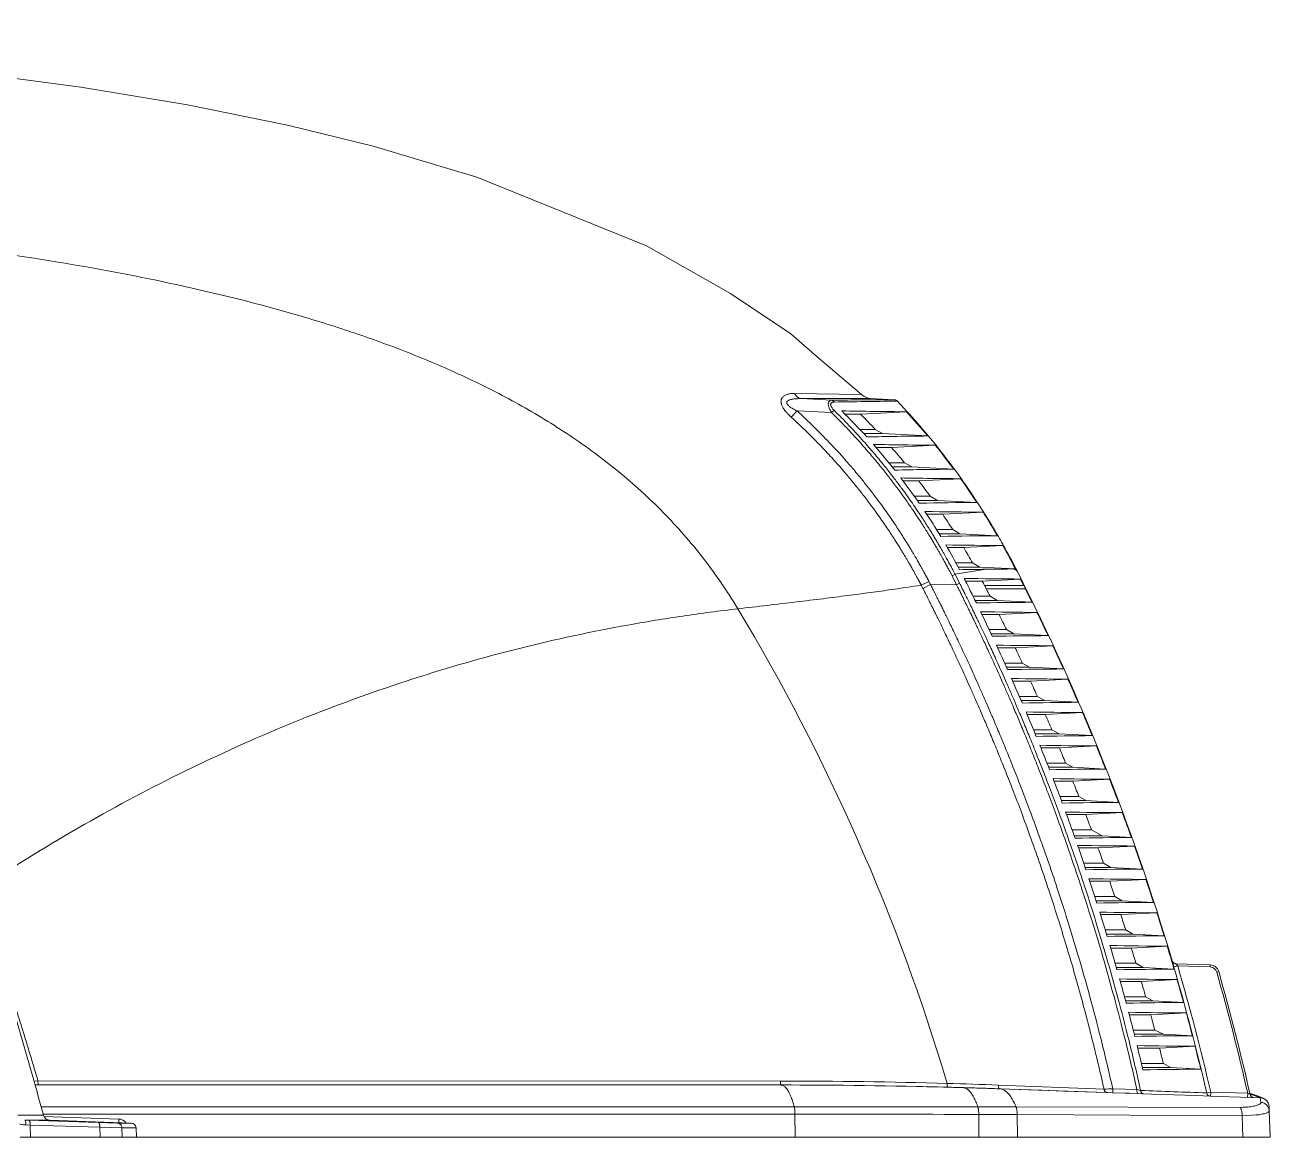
# Model space of a CAD drawing. Extents: x 0 to 33.1, y 0 to 8.
# Drawn here: x 24.1 to 33.05, y 0 to 8 of the extents above; entities that cross this region are included whole.
import ezdxf

# ---------------------------------------------------------------- set-up
doc = ezdxf.new("R2010")
doc.units = 0
doc.header["$MEASUREMENT"] = 0
doc.layers.add('SEPTICAD', color=7, linetype='Continuous')

msp = doc.modelspace()

# ---------------------------------------------------------------- linework, layer by layer
at = {"layer": 'SEPTICAD', "lineweight": 5}
for p, q in [((30.1134, 5.3411), (29.6315, 5.3485)), ((29.6785, 5.3115), (29.899, 5.3006)), ((30.1777, 5.313), (30.3481, 5.3041)), ((30.3481, 5.3041), (30.1777, 5.313)), ((30.1777, 5.313), (30.3481, 5.3041)), ((30.1777, 5.313), (30.3481, 5.3041)), ((30.1777, 5.313), (30.3481, 5.3041)), ((30.1777, 5.313), (30.3481, 5.3041)), ((30.1777, 5.313), (30.3481, 5.3041)), ((30.1777, 5.313), (30.3481, 5.3041)), ((30.1777, 5.313), (30.3481, 5.3041)), ((30.1777, 5.313), (30.3481, 5.3041)), ((30.3717, 5.2932), (30.3568, 5.2931)), ((29.607, 5.1788), (29.6492, 5.2235)), ((29.6492, 5.2235), (29.8983, 5.2111)), ((29.9157, 5.2281), (29.8983, 5.2111)), ((30.1061, 5.2), (29.9942, 5.2)), ((30.1061, 5.2), (30.437, 5.2173)), ((30.1005, 5.09), (30.2121, 5.09)), ((30.2642, 5.06), (30.1283, 5.06)), ((30.2642, 5.06), (30.2121, 5.09)), ((30.5888, 5.0431), (30.2642, 5.06)), ((30.3293, 4.96), (30.2175, 4.96)), ((30.3293, 4.96), (30.6434, 4.9764)), ((30.31, 4.85), (30.4221, 4.85)), ((30.4741, 4.82), (30.4221, 4.85)), ((30.4741, 4.82), (30.3343, 4.82)), ((30.7759, 4.8043), (30.4741, 4.82)), ((30.5248, 4.72), (30.4121, 4.72)), ((30.5248, 4.72), (30.8255, 4.7357)), ((30.4928, 4.61), (30.6063, 4.61)), ((30.6583, 4.58), (30.514, 4.58)), ((30.6583, 4.58), (30.6063, 4.61)), ((30.9416, 4.5652), (30.6583, 4.58)), ((30.6966, 4.48), (30.5821, 4.48)), ((30.6966, 4.48), (30.9866, 4.4951)), ((30.6526, 4.37), (30.7682, 4.37)), ((30.8203, 4.34), (30.6711, 4.34)), ((30.8203, 4.34), (30.7682, 4.37)), ((31.0887, 4.326), (30.8203, 4.34)), ((30.8478, 4.24), (30.7306, 4.24)), ((30.8478, 4.24), (31.1292, 4.2547)), ((30.7923, 4.13), (30.9109, 4.13)), ((30.963, 4.1), (30.9109, 4.13)), ((30.7857, 4.0484), (30.7637, 4.0377)), ((30.7637, 4.0377), (30.7959, 3.9736)), ((31.0087, 4.0844), (30.7857, 4.0484)), ((30.7857, 4.0484), (30.818, 3.9841)), ((30.963, 4.1), (30.8085, 4.1)), ((31.2191, 4.0866), (30.963, 4.1)), ((31.2191, 4.0866), (31.2089, 4.0866)), ((30.5422, 3.9701), (30.5973, 3.9973)), ((30.5422, 3.9701), (30.5539, 3.9471)), ((30.5539, 3.9471), (30.6092, 3.974)), ((30.5973, 3.9973), (30.6092, 3.974)), ((30.6092, 3.974), (30.7959, 3.9736)), ((30.818, 3.9841), (30.7959, 3.9736)), ((30.981, 4), (30.8601, 4)), ((30.8886, 3.9431), (30.8761, 3.9681)), ((31.2557, 4.0143), (30.981, 4)), ((30.9974, 3.9681), (31.2789, 3.9681)), ((31.0101, 3.9431), (31.2914, 3.9431)), ((31.2789, 3.9681), (31.2914, 3.9431)), ((30.9149, 3.89), (31.037, 3.89)), ((31.089, 3.86), (30.9296, 3.86)), ((31.089, 3.86), (31.037, 3.89)), ((31.3388, 3.847), (31.089, 3.86)), ((31.1016, 3.76), (30.9782, 3.76)), ((31.1016, 3.76), (31.3742, 3.7742)), ((31.0306, 3.65), (31.1551, 3.65)), ((31.2072, 3.62), (31.0448, 3.62)), ((31.2072, 3.62), (31.1551, 3.65)), ((31.4538, 3.6071), (31.2072, 3.62)), ((31.2171, 3.52), (31.0913, 3.52)), ((31.2171, 3.52), (31.4878, 3.5341)), ((31.1416, 3.41), (31.2684, 3.41)), ((31.3205, 3.38), (31.2684, 3.41)), ((31.3205, 3.38), (31.1551, 3.38)), ((31.5641, 3.3673), (31.3205, 3.38)), ((31.3278, 3.28), (31.1997, 3.28)), ((31.3278, 3.28), (31.5968, 3.294)), ((31.2478, 3.17), (31.377, 3.17)), ((31.4291, 3.14), (31.2607, 3.14)), ((31.4291, 3.14), (31.377, 3.17)), ((31.6697, 3.1274), (31.4291, 3.14)), ((31.4338, 3.04), (31.7012, 3.054)), ((31.4338, 3.04), (31.3033, 3.04)), ((31.3493, 2.93), (31.4809, 2.93)), ((31.533, 2.9), (31.3617, 2.9)), ((31.533, 2.9), (31.4809, 2.93)), ((31.7709, 2.8876), (31.533, 2.9)), ((31.5352, 2.8), (31.4024, 2.8)), ((31.5352, 2.8), (31.8011, 2.8139)), ((31.4463, 2.69), (31.5802, 2.69)), ((31.6323, 2.66), (31.5802, 2.69)), ((31.6323, 2.66), (31.4581, 2.66)), ((31.8676, 2.6477), (31.6323, 2.66)), ((31.6322, 2.56), (31.4969, 2.56)), ((31.6322, 2.56), (31.8966, 2.5738)), ((31.5388, 2.45), (31.6752, 2.45)), ((31.7273, 2.42), (31.55, 2.42)), ((31.7273, 2.42), (31.6752, 2.45)), ((31.96, 2.4078), (31.7273, 2.42)), ((31.7247, 2.32), (31.9877, 2.3337)), ((31.7247, 2.32), (31.587, 2.32)), ((31.6268, 2.21), (31.7657, 2.21)), ((31.8418, 2.1662), (31.6424, 2.1662)), ((31.8418, 2.1662), (31.7657, 2.21)), ((32.0528, 2.1552), (31.8418, 2.1662)), ((31.8129, 2.08), (31.6727, 2.08)), ((31.8129, 2.08), (32.0746, 2.0937)), ((31.7105, 1.97), (31.8519, 1.97)), ((31.904, 1.94), (31.8519, 1.97)), ((31.904, 1.94), (31.7207, 1.94)), ((32.1322, 1.9281), (31.904, 1.94)), ((31.8969, 1.84), (31.7541, 1.84)), ((31.8969, 1.84), (32.1574, 1.8536)), ((31.79, 1.73), (31.934, 1.73)), ((31.9861, 1.7), (31.934, 1.73)), ((31.9861, 1.7), (31.7996, 1.7)), ((31.9767, 1.6), (32.2361, 1.6136)), ((32.212, 1.6882), (31.9861, 1.7)), ((31.9767, 1.6), (31.8312, 1.6)), ((31.8652, 1.49), (32.0119, 1.49)), ((32.064, 1.46), (31.8743, 1.46)), ((32.064, 1.46), (32.0119, 1.49)), ((32.2879, 1.4483), (32.064, 1.46)), ((32.0523, 1.36), (31.9042, 1.36)), ((32.0523, 1.36), (32.3107, 1.3735)), ((32.3576, 1.2238), (32.3453, 1.2689)), ((32.3485, 1.2608), (32.3469, 1.2646)), ((32.3486, 1.2621), (32.3552, 1.2543)), ((31.9362, 1.25), (32.0856, 1.25)), ((32.1377, 1.22), (31.9448, 1.22)), ((32.1377, 1.22), (32.0856, 1.25)), ((32.3597, 1.2084), (32.1377, 1.22)), ((32.3858, 1.232), (32.3576, 1.2238)), ((32.3585, 1.2519), (32.3679, 1.248)), ((32.364, 1.2493), (32.3603, 1.2509)), ((32.3679, 1.248), (32.364, 1.2493)), ((32.3729, 1.2474), (32.6201, 1.2388)), ((32.3733, 1.2474), (32.3729, 1.2474)), ((32.373, 1.2474), (32.3858, 1.232)), ((32.6201, 1.2388), (32.3733, 1.2474)), ((32.3858, 1.232), (32.6198, 1.2239)), ((32.6201, 1.2388), (32.6198, 1.2239)), ((32.6803, 1.1916), (32.6662, 1.1876)), ((32.1239, 1.12), (31.9729, 1.12)), ((32.1239, 1.12), (32.3813, 1.1334)), ((32.0031, 1.01), (32.1554, 1.01)), ((32.2075, 0.98), (32.1554, 1.01)), ((32.2075, 0.98), (32.0111, 0.98)), ((32.4275, 0.9685), (32.2075, 0.98)), ((32.1915, 0.88), (32.0376, 0.88)), ((32.1915, 0.88), (32.448, 0.8934)), ((32.0658, 0.77), (32.2212, 0.77)), ((32.2832, 0.74), (32.0734, 0.74)), ((32.2832, 0.74), (32.2212, 0.77)), ((32.4914, 0.7291), (32.2832, 0.74)), ((32.2551, 0.64), (32.0982, 0.64)), ((32.2551, 0.64), (32.5108, 0.6534)), ((32.1246, 0.53), (32.283, 0.53)), ((32.3351, 0.5), (32.1316, 0.5)), ((32.3351, 0.5), (32.283, 0.53)), ((32.5517, 0.4887), (32.3351, 0.5)), ((24.1644, 0.4034), (24.1928, 0.4043)), ((24.1724, 0.375), (24.1935, 0.375)), ((24.1724, 0.375), (24.1935, 0.375)), ((24.1935, 0.375), (24.1928, 0.4043)), ((24.1928, 0.4043), (29.5302, 0.4033)), ((24.1935, 0.375), (29.5343, 0.375)), ((24.1935, 0.375), (29.5343, 0.375)), ((29.5343, 0.375), (29.5346, 0.375)), ((30.8423, 0.356), (30.7331, 0.359)), ((31.0978, 0.3609), (31.0967, 0.3744)), ((31.0967, 0.3744), (31.8564, 0.3453)), ((31.1007, 0.3512), (31.0978, 0.3609)), ((30.8435, 0.356), (30.8423, 0.356)), ((31.1045, 0.3476), (31.1007, 0.3512)), ((31.1068, 0.3476), (31.1048, 0.3476)), ((31.1068, 0.3475), (31.875, 0.3207)), ((31.881, 0.3206), (31.875, 0.3208)), ((31.875, 0.3207), (31.9195, 0.3191)), ((31.9195, 0.3192), (31.881, 0.3206)), ((31.9189, 0.3475), (32.093, 0.3414)), ((31.9193, 0.3192), (31.919, 0.3475)), ((31.9195, 0.3191), (32.0935, 0.3131)), ((32.093, 0.3414), (32.1194, 0.3356)), ((32.0934, 0.3131), (32.093, 0.3414)), ((32.0935, 0.3131), (32.1406, 0.3114)), ((32.1406, 0.3115), (32.0935, 0.3131)), ((32.5944, 0.3178), (32.6231, 0.3244)), ((32.6225, 0.2947), (32.6231, 0.3244)), ((32.6231, 0.3244), (32.8889, 0.3152)), ((32.8882, 0.2855), (32.8889, 0.3152)), ((32.8889, 0.3152), (32.9058, 0.3071)), ((32.9056, 0.3131), (32.9044, 0.3135)), ((32.9794, 0.2823), (32.9379, 0.2988)), ((32.9769, 0.2883), (32.9759, 0.2887)), ((32.984, 0.2498), (32.9796, 0.2823)), ((24.2156, 0.2189), (29.6293, 0.2189)), ((29.6293, 0.2189), (30.949, 0.2182)), ((30.949, 0.2182), (31.2241, 0.2179)), ((31.2241, 0.2179), (32.8335, 0.2139)), ((33.0434, 0.1883), (33.0423, 0.2196)), ((33.0423, 0.2196), (33.0423, 0.2194)), ((33.0423, 0.2194), (33.0423, 0.2195)), ((33.0434, 0.1883), (33.0423, 0.2195)), ((33.05, 0), (33.0434, 0.1883)), ((33.0434, 0.1883), (33.05, 0)), ((24.2322, 0.1584), (24.0483, 0.1584)), ((24.0989, 0.1216), (24.1261, 0.1207)), ((24.2787, 0.1216), (24.0989, 0.1216)), ((24.1261, 0.1207), (24.6262, 0.1049)), ((24.2303, 0.1654), (29.6346, 0.1654)), ((24.7733, 0.1301), (24.2359, 0.1489)), ((24.2787, 0.1216), (24.8639, 0.1011)), ((24.6262, 0.1049), (24.7626, 0.1011)), ((24.7626, 0.1011), (24.8639, 0.1011)), ((24.7733, 0.1301), (24.7738, 0.1043)), ((29.6346, 0.1654), (29.6356, 0)), ((30.9557, 0.1629), (30.9568, 0)), ((30.9557, 0.1629), (31.2319, 0.1618)), ((31.2319, 0.1618), (32.8493, 0.1539)), ((31.2319, 0.1618), (31.2331, 0)), ((32.8493, 0.1539), (32.9502, 0.1591)), ((32.8493, 0.1539), (32.8548, 0)), ((24.1402, 0), (24.0643, 0)), ((24.1057, 0.0873), (24.1373, 0.0865)), ((24.1373, 0.0865), (24.6373, 0.0707)), ((24.1402, 0), (24.1373, 0.0865)), ((24.1937, 0), (24.1402, 0)), ((24.6397, 0), (24.1937, 0)), ((24.6373, 0.0707), (24.796, 0.0674)), ((24.6373, 0.0707), (24.6397, 0)), ((24.7982, 0), (24.6397, 0)), ((24.796, 0.0674), (24.7982, 0)), ((24.796, 0.0674), (24.8976, 0.0674)), ((24.9, 0), (24.7982, 0)), ((24.8976, 0.0674), (24.9, 0)), ((25.3335, 0), (24.9, 0)), ((25.3427, 0), (25.3335, 0)), ((25.3552, 0), (25.3427, 0)), ((25.401, 0), (25.3552, 0)), ((25.4219, 0), (25.401, 0)), ((25.4931, 0), (25.4219, 0)), ((27.1521, 0), (25.4931, 0)), ((27.1733, 0), (27.1521, 0)), ((27.2294, 0), (27.1733, 0)), ((27.2434, 0), (27.2294, 0)), ((27.2503, 0), (27.2434, 0)), ((27.3232, 0), (27.2503, 0)), ((29.0037, 0), (27.3232, 0)), ((29.0584, 0), (29.0037, 0)), ((29.0783, 0), (29.0584, 0)), ((29.1529, 0), (29.0783, 0)), ((29.6236, 0), (29.1529, 0)), ((29.6356, 0), (29.6236, 0)), ((29.6356, 0), (30.517, 0)), ((30.517, 0), (30.5265, 0)), ((30.5265, 0), (30.5795, 0)), ((30.5795, 0), (30.9568, 0)), ((30.9568, 0), (31.2179, 0)), ((31.2179, 0), (31.2331, 0)), ((31.2331, 0), (32.7224, 0)), ((32.7224, 0), (32.7316, 0)), ((32.7316, 0), (32.8548, 0)), ((32.8948, 0), (32.8548, 0)), ((32.9138, 0), (32.8948, 0)), ((32.9648, 0), (32.9138, 0)), ((33.05, 0), (32.9648, 0))]:
    msp.add_line(p, q, dxfattribs=at)
for points in [[(30.1134, 5.3411), (29.7932, 5.6126), (29.6046, 5.7772), (29.1722, 6.0678), (28.5675, 6.4102), (27.3482, 6.9056), (26.6028, 7.1272), (25.9856, 7.2782), (25.2676, 7.4241), (24.5018, 7.5527), (23.6154, 7.6693), (22.8664, 7.7506), (22.0121, 7.8434), (21.2622, 7.8866), (20.1618, 7.9183), (18.5094, 7.9526), (17.43, 8), (16.525, 8)], [(30.7331, 0.359), (30.7026, 0.3598), (30.553, 0.3635), (30.4041, 0.3666), (30.2558, 0.3692), (30.1081, 0.3713), (29.9612, 0.373), (29.8148, 0.3741), (29.6692, 0.3748), (29.5346, 0.375)], [(31.1048, 0.3476), (31.0842, 0.3483), (31.0527, 0.3494), (31.0212, 0.3505), (30.9897, 0.3515), (30.9584, 0.3525), (30.9271, 0.3535), (30.8959, 0.3544), (30.8647, 0.3553), (30.8435, 0.356)], [(31.875, 0.3208), (31.723, 0.3261), (31.5656, 0.3316), (31.4087, 0.337), (31.2525, 0.3425), (31.1068, 0.3476)], [(32.0935, 0.3131), (32.0394, 0.315), (31.9195, 0.3192)], [(32.6226, 0.2947), (32.5175, 0.2984), (32.3577, 0.3039), (32.1984, 0.3095), (32.1406, 0.3115)], [(32.9796, 0.2823), (32.8381, 0.2872), (32.6776, 0.2928), (32.6226, 0.2947)], [(32.9204, 0.3082), (32.9184, 0.3089), (32.9163, 0.3096), (32.9143, 0.3102), (32.9122, 0.3109), (32.91, 0.3116), (32.9078, 0.3124), (32.9056, 0.3131)], [(32.9648, 0.2928), (32.9636, 0.2933), (32.9623, 0.2937), (32.961, 0.2942), (32.9597, 0.2946), (32.9584, 0.2951), (32.957, 0.2956), (32.9556, 0.2961), (32.9542, 0.2966), (32.9528, 0.2971), (32.9513, 0.2976), (32.9498, 0.2982), (32.9483, 0.2987), (32.9468, 0.2992), (32.9452, 0.2998), (32.9436, 0.3003), (32.942, 0.3009), (32.9404, 0.3014), (32.9387, 0.302), (32.937, 0.3026), (32.9353, 0.3032), (32.9335, 0.3038), (32.9317, 0.3044), (32.9299, 0.305), (32.9281, 0.3056), (32.9262, 0.3063), (32.9243, 0.3069), (32.9224, 0.3076), (32.9204, 0.3082)], [(32.9759, 0.2887), (32.9749, 0.2891), (32.9739, 0.2895), (32.9728, 0.2899), (32.9717, 0.2903), (32.9706, 0.2907), (32.9695, 0.2911), (32.9684, 0.2915), (32.9672, 0.2919), (32.966, 0.2924), (32.9648, 0.2928)], [(32.9947, 0.2813), (32.9941, 0.2815), (32.9934, 0.2818), (32.9928, 0.2821), (32.9922, 0.2823), (32.9915, 0.2826), (32.9909, 0.2829), (32.9902, 0.2831), (32.9895, 0.2834), (32.9888, 0.2837), (32.988, 0.284), (32.9873, 0.2843), (32.9865, 0.2846), (32.9857, 0.2849), (32.9849, 0.2852), (32.9841, 0.2856), (32.9833, 0.2859), (32.9824, 0.2862), (32.9816, 0.2865), (32.9807, 0.2869), (32.9798, 0.2872), (32.9788, 0.2876), (32.9779, 0.288), (32.9769, 0.2883)], [(33.0217, 0.2649), (33.0214, 0.2651), (33.0199, 0.2665), (33.0184, 0.2677), (33.0171, 0.2688), (33.0158, 0.2698), (33.0147, 0.2707), (33.0136, 0.2714), (33.0126, 0.2721), (33.0116, 0.2727), (33.0107, 0.2733), (33.0099, 0.2738), (33.0091, 0.2742), (33.0084, 0.2747), (33.0077, 0.2751), (33.007, 0.2754), (33.0064, 0.2758), (33.0058, 0.2761), (33.0051, 0.2764), (33.0046, 0.2767), (33.004, 0.277), (33.0034, 0.2773), (33.0029, 0.2776), (33.0023, 0.2778), (33.0018, 0.2781), (33.0013, 0.2783), (33.0007, 0.2786), (33.0002, 0.2788), (32.9997, 0.2791), (32.9991, 0.2793), (32.9986, 0.2796), (32.9981, 0.2798), (32.9975, 0.28), (32.997, 0.2803), (32.9964, 0.2805), (32.9958, 0.2808), (32.9952, 0.281), (32.9947, 0.2813)], [(33.0395, 0.2362), (33.0392, 0.2375), (33.0381, 0.2405), (33.0369, 0.2434), (33.0356, 0.2462), (33.0342, 0.2489), (33.0327, 0.2514), (33.0311, 0.2538), (33.0295, 0.2561), (33.0279, 0.2582), (33.0263, 0.2601), (33.0246, 0.262), (33.0235, 0.2631)], [(33.0423, 0.2195), (33.0423, 0.22), (33.0423, 0.22)]]:
    msp.add_lwpolyline(points, dxfattribs=at)
for centre, radius, start, end in [((30.4762, -175.5422), 180.8555, 90.094549, 90.25272), ((30.7671, -77.9143), 83.2194, 90.288474, 90.597694), ((30.8424, -45.3938), 50.6893, 90.54886, 91.04623), ((30.183, 5.4129), 0.1, 225.88781, 267), ((30.183, 5.4129), 0.1, 228.17143, 264.71593), ((30.183, 5.4129), 0.1, 264.8647, 267), ((30.183, 5.4129), 0.1, 264.86417, 267), ((30.183, 5.4129), 0.1, 264.8647, 267), ((30.183, 5.4129), 0.1, 264.8647, 267), ((30.183, 5.4129), 0.1, 264.8647, 267), ((30.183, 5.4129), 0.1, 264.86417, 267), ((30.183, 5.4129), 0.1, 264.8647, 267), ((30.183, 5.4129), 0.1, 264.8647, 267), ((30.3463, 5.2691), 0.035, 59.17567, 87), ((30.3463, 5.2691), 0.035, 83.72354, 87), ((30.3463, 5.2691), 0.035, 72.50472, 87), ((30.3463, 5.2691), 0.035, 84.58528, 87), ((30.3463, 5.2691), 0.035, 72.50472, 87), ((30.3463, 5.2691), 0.035, 72.50472, 87), ((30.3463, 5.2691), 0.035, 84.58528, 87), ((30.3463, 5.2691), 0.035, 84.58528, 87), ((30.3463, 5.2691), 0.035, 72.50472, 87), ((30.3463, 5.2691), 0.035, 72.50472, 87), ((30.3463, 5.2691), 0.035, 72.49816, 84.58528), ((30.3463, 5.2691), 0.035, 72.50472, 84.58528), ((30.3463, 5.2691), 0.035, 72.49816, 84.58528), ((30.3463, 5.2691), 0.035, 71.79573, 83.72354), ((30.3463, 5.2691), 0.035, 45.26154, 72.50472), ((30.3463, 5.2691), 0.035, 45.26152, 72.49816), ((30.3463, 5.2691), 0.035, 45.26154, 72.50472), ((30.3463, 5.2691), 0.035, 45.26154, 72.50472), ((30.3463, 5.2691), 0.035, 45.26154, 72.50472), ((30.3463, 5.2691), 0.035, 45.26152, 72.49816), ((30.3463, 5.2691), 0.035, 45.26154, 72.50472), ((30.3463, 5.2691), 0.035, 45.26154, 72.50472), ((30.3463, 5.2691), 0.035, 59.63212, 71.79573), ((30.3463, 5.2691), 0.035, 56.59121, 59.63212), ((30.3463, 5.2691), 0.035, 55.69769, 59.17567), ((30.3463, 5.2691), 0.035, 50.50939, 56.59121), ((30.3463, 5.2691), 0.035, 45.2615, 55.69769), ((30.3463, 5.2691), 0.035, 48.64302, 50.50939), ((30.3463, 5.2691), 0.035, 45.35878, 48.64302), ((30.3463, 5.2691), 0.035, 43.48907, 45.35878), ((26.6336, 1.8489), 4.746, 42.18382, 45.32161), ((30.7962, 48.7654), 43.5497, 268.91382, 269.52746), ((26.5979, 1.7134), 4.9461, 43.05307, 44.82293), ((26.6595, 1.7714), 5.113, 39.78132, 42.371), ((30.9116, -28.0582), 33.1029, 90.55876, 91.31782), ((26.7092, 1.917), 4.6442, 38.33706, 41.29978), ((30.9668, 46.8341), 41.8589, 268.94795, 269.55732), ((26.6497, 1.7621), 4.875, 39.30199, 40.99348), ((26.6756, 1.785), 5.092, 36.36568, 38.81016), ((31.0747, -28.516), 33.3216, 90.51377, 91.24273), ((26.7199, 1.9257), 4.6304, 34.66227, 37.44629), ((31.1217, 45.274), 40.5393, 268.97443, 269.58139), ((26.6657, 1.7765), 4.8535, 35.71774, 37.33378), ((26.6354, 1.7563), 5.1413, 33.11581, 35.4148), ((31.22, -28.8476), 33.414, 90.47727, 91.18579), ((26.6802, 1.8991), 4.6782, 31.16939, 33.78123), ((31.261, 43.9145), 39.4204, 268.9935, 269.60104), ((26.6055, 1.7356), 4.9263, 32.32792, 33.85505), ((26.5411, 1.696), 5.2533, 30.04149, 32.19649), ((31.3493, -29.0653), 33.3923, 90.44723, 91.1432), ((26.5855, 1.8425), 4.7885, 27.87377, 30.31608), ((31.3864, 42.7343), 38.4804, 269.00657, 269.61701), ((26.4869, 1.6635), 5.0651, 29.14113, 30.57595), ((26.3669, 1.5981), 5.4531, 27.15196, 29.15487), ((31.4522, -28.4642), 32.5516, 90.78066, 91.11546), ((31.4531, -28.029), 32.1165, 90.43567, 90.79292), ((16.5294, -3.3965), 16.49, 16.43464, 26.9146), ((17.6667, -2.6391), 14.7697, 26.57375, 26.79522), ((31.4802, 40.3615), 36.3479, 269.00722, 269.64614), ((16.4074, -3.2579), 16.1728, 26.03962, 26.43945), ((27.093, 1.973), 4.3846, 27.06551, 27.53489), ((19.3529, -1.9655), 13.0691, 26.87846, 27.00144), ((14.9209, -4.2085), 18.0364, 26.67992, 26.86883), ((16.3099, -3.5086), 16.7324, 26.54125, 26.71844), ((16.5064, -3.4102), 16.5126, 26.07154, 26.44347), ((16.5255, -3.8348), 14.8168, 16.55381, 31.01596), ((31.5665, -29.7115), 33.5592, 90.38874, 91.07233), ((16.4993, -3.2131), 16.0705, 25.09217, 25.79034), ((31.6054, 41.4218), 37.6483, 269.03156, 269.64815), ((16.5442, -3.3945), 16.2204, 25.74066, 26.17282), ((16.5606, -3.3839), 16.4524, 25.14572, 25.79035), ((31.6813, -30.2979), 33.9058, 90.38438, 91.06141), ((16.5493, -3.1897), 16.0153, 24.14872, 24.84264), ((31.7154, 41.1202), 37.5867, 269.03544, 269.65313), ((16.5605, -3.3866), 16.2024, 24.80179, 25.23105), ((16.5658, -3.3813), 16.4466, 24.22586, 24.86492), ((31.7882, -30.6225), 33.9905, 90.37785, 91.05381), ((16.5394, -3.1939), 16.0261, 23.2118, 23.89898), ((31.8206, 40.8094), 37.516, 269.03903, 269.65815), ((16.5218, -3.4038), 16.2447, 23.87061, 24.29558), ((16.5051, -3.4084), 16.5131, 23.31575, 23.9468), ((31.8904, -30.9288), 34.0569, 90.37126, 91.04671), ((16.5312, -3.1977), 16.0351, 22.28338, 22.96431), ((31.9214, 40.5082), 37.4549, 269.04247, 269.66307), ((16.4756, -3.4215), 16.5454, 22.41538, 23.0401), ((16.428, -3.4443), 16.3469, 22.95094, 23.37029), ((31.9882, -31.2397), 34.128, 90.36485, 91.03992), ((16.6125, -3.1646), 15.9474, 21.35611, 22.03522), ((32.0177, 40.191), 37.3778, 269.04542, 269.66798), ((16.5069, -3.4111), 16.2612, 22.03612, 22.45487), ((16.5523, -3.3899), 16.4624, 21.51537, 22.1384), ((32.0816, -31.5411), 34.1895, 90.3586, 91.03368), ((16.6776, -3.1392), 15.8775, 20.42969, 21.10652), ((32.1096, 39.8766), 37.3034, 269.04808, 269.67277), ((16.6148, -3.3679), 16.1451, 21.12174, 21.54082), ((16.5717, -3.3822), 16.4416, 20.61933, 21.23856), ((32.1707, -31.8378), 34.2462, 90.35243, 91.02783), ((16.6729, -3.1409), 15.8825, 19.45996, 20.18068), ((32.1973, 39.565), 37.2319, 269.05049, 269.67748), ((16.511, -3.4056), 16.5066, 19.68712, 20.34677), ((16.5465, -3.3941), 16.2182, 20.21501, 20.62968), ((32.2615, -32.0601), 34.2159, 90.34947, 91.02723), ((16.692, -3.1343), 15.8622, 18.59288, 19.26078), ((32.2807, 39.2466), 37.1535, 269.05252, 269.68216), ((16.4622, -3.4246), 16.3078, 19.31737, 19.72742), ((16.4667, -3.4217), 16.5537, 18.85504, 19.46179), ((32.3364, -32.4334), 34.3621, 90.34048, 91.0172), ((16.7667, -3.1093), 15.7834, 17.67716, 18.34403), ((32.3602, 38.9404), 37.0873, 269.05435, 269.68669), ((16.5381, -3.3987), 16.2277, 18.42404, 18.8339), ((16.5508, -3.3931), 16.4649, 17.97569, 18.58191), ((32.4131, -32.7329), 34.4217, 90.33474, 91.01246), ((16.8369, -3.0871), 15.7098, 16.76177, 17.42766), ((32.4357, 38.6405), 37.0275, 269.05586, 269.69106), ((16.574, -3.3855), 16.4405, 17.09882, 17.70235), ((16.6795, -3.3533), 16.0791, 17.53073, 17.94226), ((32.486, -33.0347), 34.4836, 90.32916, 91.0081), ((16.9504, -3.0242), 15.2823, 16.25921, 16.68971), ((16.8545, -3.0818), 15.6915, 15.8493, 16.51213), ((32.5073, 38.3484), 36.9755, 269.05711, 269.6953), ((16.4825, -3.4148), 16.2856, 16.6447, 17.04905), ((16.5322, -3.3982), 16.4842, 16.22782, 16.82639), ((16.9735, -3.0174), 15.2582, 15.75091, 16.25925), ((32.3741, 1.2774), 0.03, 196.42933, 267.99801), ((32.3452, 1.2671), 0.00185, 84.80199, 87.93006), ((32.3452, 1.2671), 0.00187, 77.35075, 84.78761), ((32.3744, 1.2774), 0.03, 196.47776, 199.88723), ((32.3744, 1.2774), 0.03, 198.18389, 199.88603), ((32.3744, 1.2774), 0.03, 199.88723, 203.27366), ((32.3744, 1.2774), 0.03, 199.88603, 201.57244), ((32.3744, 1.2774), 0.03, 201.57244, 203.27365), ((32.3728, 1.2774), 0.0287, 203.31152, 207.89517), ((32.3706, 1.2725), 0.025, 196.42163, 202.40555), ((32.3706, 1.2725), 0.025, 196.42163, 199.65868), ((32.3706, 1.2725), 0.025, 196.42163, 202.40555), ((32.3706, 1.2725), 0.025, 196.42163, 199.65863), ((32.3706, 1.2725), 0.025, 196.42163, 199.65863), ((32.3706, 1.2725), 0.025, 196.42163, 199.65868), ((32.3706, 1.2725), 0.025, 196.42163, 199.65863), ((32.3706, 1.2725), 0.025, 196.42163, 199.65863), ((32.3741, 1.2738), 0.0287, 199.72884, 203.63065), ((32.3706, 1.2725), 0.025, 199.65868, 203.29835), ((32.3706, 1.2725), 0.025, 199.65863, 202.40555), ((32.3706, 1.2725), 0.025, 199.65863, 202.40555), ((32.3706, 1.2725), 0.025, 199.65868, 203.29835), ((32.3706, 1.2725), 0.025, 199.65863, 202.40555), ((32.3706, 1.2725), 0.025, 199.65863, 202.40555), ((32.3755, 1.2788), 0.0317, 207.89099, 211.90001), ((32.3706, 1.2725), 0.025, 202.40555, 205.39461), ((32.3706, 1.2725), 0.025, 202.40555, 205.39461), ((32.3706, 1.2725), 0.025, 202.40555, 205.39461), ((32.3706, 1.2725), 0.025, 202.40555, 205.39461), ((32.3706, 1.2725), 0.025, 202.40555, 205.39461), ((32.3706, 1.2725), 0.025, 202.40555, 205.39461), ((32.3706, 1.2725), 0.025, 203.29835, 207.92348), ((32.3706, 1.2725), 0.025, 203.29835, 207.92348), ((32.3701, 1.272), 0.0243, 203.63421, 208.03044), ((32.3706, 1.2725), 0.025, 205.39461, 208.41367), ((32.3706, 1.2725), 0.025, 205.39461, 208.41367), ((32.3706, 1.2725), 0.025, 205.39461, 208.41367), ((32.3706, 1.2725), 0.025, 205.39461, 208.41367), ((32.3706, 1.2725), 0.025, 205.39461, 208.41367), ((32.3706, 1.2725), 0.025, 205.39461, 208.41367), ((32.3706, 1.2725), 0.025, 207.92348, 210.12804), ((32.3706, 1.2725), 0.025, 207.92348, 210.12804), ((32.3706, 1.2725), 0.025, 208.41367, 211.36854), ((32.3706, 1.2725), 0.025, 208.41367, 211.36854), ((32.3706, 1.2725), 0.025, 208.41367, 211.36854), ((32.3706, 1.2725), 0.025, 208.41367, 211.36854), ((32.3706, 1.2725), 0.025, 208.41367, 211.36854), ((32.3706, 1.2725), 0.025, 208.41367, 211.36854), ((32.3739, 1.2768), 0.0292, 222.26907, 230.19225), ((32.3738, 1.2766), 0.0291, 230.20434, 238.25846), ((32.3738, 1.2766), 0.0291, 230.20364, 238.25894), ((32.5549, -33.342), 34.5509, 90.32374, 91.00406), ((16.5398, -3.3955), 16.4785, 13.02287, 16.2793), ((32.3742, 1.2774), 0.0299, 238.29126, 242.13238), ((32.375, 1.2766), 0.0295, 256.08012, 259.0701), ((32.3748, 1.276), 0.0288, 256.03149, 261.10201), ((16.5494, -3.3933), 16.4981, 13.02295, 16.28134), ((32.6181, 1.1739), 0.05, 15.86003, 87.99919), ((32.6178, 1.1738), 0.065, 15.86023, 87.99766), ((16.5247, -3.3983), 16.7803, 12.78522, 15.85996), ((16.525, -3.3982), 16.7947, 12.74573, 15.86023), ((16.9988, -3.0103), 15.2319, 15.32097, 15.75089), ((16.8908, -3.0716), 15.6538, 14.93884, 15.59969), ((32.575, 38.0626), 36.9296, 269.05809, 269.69943), ((16.6411, -3.3679), 16.1201, 15.75838, 16.16504), ((16.453, -3.4212), 16.5667, 15.36507, 15.95754), ((17.021, -3.0042), 15.2089, 14.81285, 15.32097), ((32.6199, -33.6544), 34.6234, 90.31841, 91.00031), ((16.9268, -3.0621), 15.6165, 14.03399, 14.68934), ((32.6389, 37.7884), 36.8955, 269.05883, 269.70343), ((17.0404, -2.9991), 15.1889, 14.38354, 14.81283), ((16.3231, -3.4575), 16.4506, 14.89092, 15.28772), ((16.5388, -3.3978), 16.4778, 14.5042, 15.09505), ((17.0613, -2.9937), 15.1672, 13.8766, 14.38357), ((32.6579, -35.5243), 36.2538, 90.26321, 90.9178), ((17.0865, -2.9875), 15.1413, 13.4477, 13.8766), ((16.9862, -3.0474), 15.5553, 13.12152, 13.78014), ((32.6992, 37.5301), 36.8772, 269.05931, 269.70721), ((16.733, -3.35), 16.0267, 14.01008, 14.41575), ((16.5724, -3.3891), 16.443, 13.64053, 14.23175), ((17.1218, -2.9791), 15.105, 12.71398, 13.44783), ((32.739, -34.3158), 34.805, 90.30848, 90.99376), ((29.5183, -43.9077), 44.311, 88.43538, 89.98465), ((29.5343, -44.625), 45, 88.47341, 89.99961), ((29.4883, -42.0687), 42.4736, 87.8298, 88.32722), ((29.5343, -44.625), 45, 88.33441, 88.47341), ((29.5343, -44.625), 45, 88, 88.33279), ((30.8423, 0.3124), 0.0436, 87.86179, 88.31064), ((30.8422, 0.3113), 0.0447, 81.97805, 87.84), ((30.8419, 0.3093), 0.0467, 74.22201, 81.96124), ((31.1048, 0.2897), 0.0579, 87.33625, 87.98568), ((31.1047, 0.2886), 0.059, 81.88552, 87.32197), ((31.6571, 6.9713), 6.629, 271.72294, 272.26347), ((39.3042, 185.3362), 185.14, 267.775944, 267.923046), ((32.6236, 0.3246), 0.03, 193.00191, 262.78373), ((32.1994, -1.8133), 2.2374, 71.22013, 71.61387), ((32.9351, 0.3137), 0.03, 192.74573, 262.05011), ((32.3709, -1.3098), 1.7056, 70.58358, 71.22849), ((32.9774, 0.2173), 0.065, 2, 88.00927), ((32.9774, 0.2172), 0.065, 2, 88), ((24.2804, 0.1715), 0.05, 195.24708, 268), ((24.7709, 0.065), 0.0652, 35.21906, 87.92675), ((24.8627, 0.0662), 0.035, 2, 88), ((29.6516, -340.3416), 340.507, 89.780562, 90.002854)]:
    msp.add_arc(centre, radius, start, end, dxfattribs=at)
for points, start_tangent, end_tangent in [([(19.2025, 6.7151), (19.4535, 6.7075), (19.8689, 6.693), (20.6985, 6.6558), (21.5271, 6.6057), (21.9412, 6.575), (22.3552, 6.54), (23.183, 6.4549), (24.0104, 6.3453), (24.8365, 6.2041), (25.6588, 6.0212), (26.0671, 5.9098), (26.4721, 5.7821), (26.8722, 5.6353), (27.2653, 5.4662), (27.6481, 5.2711), (28.0165, 5.0461), (28.3649, 4.7878), (28.6867, 4.4937), (28.8354, 4.3331), (28.9749, 4.1637), (29.1046, 3.9858), (29.1656, 3.8938), (29.1951, 3.8471), (29.2239, 3.8)], (9.083117, -0.25809), (4.68218, -7.78759)), ([(24.2322, 0.1584), (24.0433, 0.8247), (23.7932, 1.6254), (23.52, 2.3961), (23.218, 3.1291), (22.8801, 3.8155), (22.4985, 4.4448), (22.065, 5.0065), (21.5724, 5.4912), (21.0162, 5.893), (20.3957, 6.211), (19.7143, 6.4497), (19.4975, 6.5074)], (-2.11514, 7.759801), (-6.775664, 1.686087)), ([(29.5371, 5.2739), (29.5354, 5.2815), (29.5346, 5.2885), (29.5347, 5.2953), (29.5356, 5.3018), (29.5374, 5.3084), (29.5405, 5.315)], (-0.009366, 0.034315), (0.017644, 0.030886)), ([(29.5405, 5.315), (29.5454, 5.3219), (29.552, 5.3284), (29.5605, 5.3343), (29.571, 5.3394), (29.5837, 5.3436), (29.5983, 5.3465), (29.6144, 5.3482), (29.6315, 5.3485)], (0.042198, 0.073881), (0.08507, -0.00149)), ([(29.5775, 5.274), (29.5759, 5.278), (29.5752, 5.2817), (29.5754, 5.2852), (29.5765, 5.2886), (29.5786, 5.292), (29.5819, 5.2954)], (-0.009112, 0.017892), (0.01548, 0.012788)), ([(29.5819, 5.2954), (29.5872, 5.2989), (29.5943, 5.3022), (29.6033, 5.3052), (29.6145, 5.3077), (29.628, 5.3097), (29.6434, 5.311), (29.6604, 5.3116), (29.6785, 5.3115)], (0.064285, 0.053121), (0.083372, -0.001896)), ([(29.6785, 5.3115), (29.6695, 5.3135), (29.6607, 5.3173), (29.6524, 5.3228), (29.6447, 5.33), (29.6376, 5.3386), (29.6314, 5.3485)], (-0.051762, 0.006302), (-0.024909, 0.04581)), ([(29.8983, 5.2111), (29.8902, 5.2244), (29.8839, 5.2367), (29.8793, 5.2477), (29.8763, 5.2574), (29.8746, 5.2658), (29.8741, 5.2733), (29.8746, 5.2801), (29.8763, 5.2862), (29.8794, 5.2917), (29.8841, 5.2961), (29.8906, 5.2992), (29.899, 5.3006)], (-0.050273, 0.076666), (0.091588, 0.004077)), ([(29.9157, 5.228), (29.9074, 5.2369), (29.9009, 5.2451), (29.8962, 5.2524), (29.8931, 5.2588), (29.8914, 5.2644), (29.8909, 5.2693), (29.8915, 5.2738), (29.8933, 5.2778), (29.8965, 5.2813), (29.9014, 5.2842), (29.9082, 5.2862), (29.9168, 5.287)], (-0.050395, 0.049744), (0.070799, 0.001246)), ([(29.899, 5.3006), (29.9031, 5.2997), (29.907, 5.2978), (29.9107, 5.295), (29.914, 5.2914), (29.9168, 5.287)], (0.019415, -0.002202), (0.009419, -0.017119)), ([(31.2332, 4.0679), (31.2295, 4.0751), (31.2259, 4.0823), (31.2222, 4.0895), (31.2185, 4.0966), (31.2111, 4.111), (31.2037, 4.1252), (31.1887, 4.1536), (31.1736, 4.1819), (31.1431, 4.2378), (31.1121, 4.2931), (31.0487, 4.4017), (30.9834, 4.5076), (30.8472, 4.7118), (30.704, 4.906), (30.554, 5.0905), (30.3975, 5.2657), (30.3717, 5.2932)], (-0.606114, 1.194036), (-0.831135, 0.876168)), ([(29.607, 5.1788), (29.5919, 5.1932), (29.5788, 5.2069), (29.5674, 5.2201), (29.558, 5.2326), (29.5503, 5.2442), (29.5444, 5.2551), (29.54, 5.265), (29.5371, 5.2739)], (-0.074018, 0.067592), (-0.026392, 0.096699)), ([(29.6492, 5.2235), (29.6336, 5.2312), (29.62, 5.2385), (29.6084, 5.2456), (29.5987, 5.2522), (29.5909, 5.2584), (29.5849, 5.2641), (29.5805, 5.2693), (29.5775, 5.274)], (-0.067363, 0.031951), (-0.033843, 0.066433)), ([(29.6492, 5.2235), (29.7652, 5.1139), (29.8675, 5.0107), (29.9559, 4.916), (30.0319, 4.83), (30.0974, 4.7522), (30.1543, 4.6814), (30.2036, 4.6177), (30.2463, 4.5604), (30.2837, 4.5085), (30.3173, 4.4606), (30.3478, 4.416), (30.3746, 4.3756), (30.3978, 4.3399), (30.4181, 4.3081), (30.4361, 4.2793), (30.4522, 4.2532), (30.4667, 4.2294), (30.4797, 4.2076), (30.4915, 4.1876), (30.5022, 4.1693), (30.5119, 4.1526), (30.5206, 4.1375), (30.5285, 4.1236), (30.5357, 4.1108), (30.5422, 4.0991), (30.5481, 4.0885), (30.5535, 4.0787), (30.5584, 4.0698), (30.5628, 4.0618), (30.5667, 4.0546), (30.5702, 4.0483), (30.5732, 4.0426), (30.5761, 4.0373), (30.5788, 4.0323), (30.5814, 4.0274), (30.5841, 4.0224), (30.5867, 4.0174), (30.5893, 4.0124), (30.592, 4.0075), (30.5946, 4.0024), (30.5973, 3.9973)], (0.966821, -0.881985), (0.601462, -1.162275)), ([(29.8983, 5.2111), (30.0043, 5.1031), (30.0973, 5.0024), (30.1767, 4.9115), (30.245, 4.8293), (30.3042, 4.7549), (30.3557, 4.6875), (30.4008, 4.6263), (30.4405, 4.5707), (30.4755, 4.5201), (30.5066, 4.4739), (30.5344, 4.4316), (30.5592, 4.3929), (30.5815, 4.3575), (30.6016, 4.325), (30.6196, 4.2951), (30.636, 4.2677), (30.6508, 4.2425), (30.6643, 4.2193), (30.6765, 4.1979), (30.6877, 4.1782), (30.6979, 4.16), (30.7073, 4.143), (30.7159, 4.1273), (30.7238, 4.1128), (30.731, 4.0994), (30.7377, 4.087), (30.7438, 4.0755), (30.7495, 4.0648), (30.7547, 4.0549), (30.7594, 4.0459), (30.7637, 4.0377)], (0.874967, -0.864124), (0.560801, -1.094431)), ([(29.9157, 5.228), (30.0223, 5.1195), (30.1157, 5.0183), (30.1956, 4.9269), (30.2643, 4.8444), (30.3238, 4.7696), (30.3756, 4.7018), (30.4209, 4.6403), (30.4608, 4.5844), (30.496, 4.5335), (30.5273, 4.487), (30.5552, 4.4445), (30.5802, 4.4056), (30.6026, 4.37), (30.6227, 4.3373), (30.6409, 4.3073), (30.6574, 4.2798), (30.6723, 4.2544), (30.6858, 4.2311), (30.6981, 4.2096), (30.7093, 4.1898), (30.7195, 4.1714), (30.729, 4.1544), (30.7377, 4.1386), (30.7456, 4.124), (30.7529, 4.1106), (30.7595, 4.0981), (30.7657, 4.0865), (30.7714, 4.0758), (30.7766, 4.0659), (30.7814, 4.0568), (30.7857, 4.0484)], (0.879904, -0.868467), (0.560366, -1.102023)), ([(29.607, 5.1788), (29.7215, 5.0706), (29.8224, 4.9688), (29.9095, 4.8754), (29.9844, 4.7906), (30.049, 4.7139), (30.1051, 4.6441), (30.1537, 4.5812), (30.1958, 4.5248), (30.2328, 4.4736), (30.2659, 4.4265), (30.2959, 4.3824), (30.3224, 4.3427), (30.3453, 4.3075), (30.3654, 4.2761), (30.3832, 4.2477), (30.3991, 4.222), (30.4133, 4.1985), (30.4262, 4.1771), (30.4379, 4.1573), (30.4484, 4.1393), (30.458, 4.1229), (30.4666, 4.1079), (30.4744, 4.0942), (30.4815, 4.0816), (30.4879, 4.0701), (30.4938, 4.0596), (30.4991, 4.05), (30.5039, 4.0412), (30.5083, 4.0333), (30.5121, 4.0262), (30.5155, 4.02), (30.5186, 4.0144), (30.5214, 4.0092), (30.524, 4.0043), (30.5266, 3.9994), (30.5293, 3.9945), (30.5319, 3.9895), (30.5345, 3.9846), (30.5371, 3.9796), (30.5397, 3.9748), (30.5422, 3.9701)], (0.952714, -0.870214), (0.608762, -1.137693)), ([(31.2332, 4.0679), (31.2304, 4.0722), (31.2268, 4.0762), (31.2222, 4.0799), (31.2167, 4.0831), (31.213, 4.0849), (31.2089, 4.0866)], (-0.01191, 0.023462), (-0.024669, 0.009152)), ([(30.5422, 3.9701), (30.3293, 3.9385), (30.1782, 3.9174), (30.0139, 3.8955), (29.8362, 3.8729), (29.6453, 3.8496), (29.2239, 3.8)], (-1.103968, -0.167966), (-1.109315, -0.127977)), ([(30.5539, 3.9471), (30.561, 3.9332), (30.5687, 3.918), (30.5772, 3.9012), (30.5865, 3.8828), (30.5967, 3.8624), (30.6079, 3.84), (30.6201, 3.8153), (30.6336, 3.7881), (30.6486, 3.7578), (30.6654, 3.7234), (30.6844, 3.6844), (30.7056, 3.6404), (30.7291, 3.5913), (30.7544, 3.5381), (30.7808, 3.4819), (30.808, 3.4233), (30.836, 3.3625), (30.8651, 3.2984), (30.8963, 3.2289), (30.9303, 3.1521), (30.9677, 3.0665), (31.0082, 2.9719), (31.0519, 2.8681), (31.0988, 2.7541), (31.1494, 2.6284), (31.2037, 2.4896), (31.2619, 2.3364), (31.3239, 2.1674), (31.3898, 1.981), (31.4595, 1.7752), (31.5329, 1.5474), (31.5889, 1.3647)], (1.057437, -2.087492), (0.672039, -2.241495)), ([(30.6092, 3.974), (30.6163, 3.9601), (30.6241, 3.9447), (30.6326, 3.9279), (30.6419, 3.9093), (30.6522, 3.8889), (30.6634, 3.8663), (30.6757, 3.8416), (30.6893, 3.8142), (30.7043, 3.7837), (30.7213, 3.7491), (30.7403, 3.71), (30.7617, 3.6657), (30.7854, 3.6163), (30.8108, 3.5628), (30.8373, 3.5063), (30.8647, 3.4474), (30.8928, 3.3863), (30.9221, 3.3218), (30.9535, 3.2519), (30.9877, 3.1746), (31.0253, 3.0885), (31.0661, 2.9933), (31.11, 2.8888), (31.1573, 2.774), (31.2081, 2.6475), (31.2628, 2.5078), (31.3214, 2.3535), (31.3838, 2.1834), (31.4501, 1.9957), (31.5201, 1.7884), (31.5939, 1.5589), (31.6712, 1.3042), (31.7516, 1.0205), (31.8345, 0.7035), (31.9189, 0.3475)], (1.474607, -2.893122), (0.711215, -3.168406)), ([(30.7959, 3.9736), (30.801, 3.9634), (30.8064, 3.9525), (30.8123, 3.9408), (30.8186, 3.9281), (30.8254, 3.9144), (30.8328, 3.8995), (30.8408, 3.8833), (30.8494, 3.8657), (30.8588, 3.8466), (30.869, 3.8258), (30.88, 3.8032), (30.8919, 3.7787), (30.9048, 3.7519), (30.9189, 3.7228), (30.9341, 3.691), (30.9506, 3.6563), (30.9685, 3.6184), (30.9879, 3.5771), (31.0089, 3.5319), (31.0316, 3.4826), (31.0563, 3.4287), (31.0829, 3.3699), (31.1118, 3.3054), (31.143, 3.2347), (31.1768, 3.1571), (31.2135, 3.0716), (31.2533, 2.9774), (31.2962, 2.8737), (31.3426, 2.7594), (31.3925, 2.6333), (31.4462, 2.494), (31.5038, 2.3402), (31.5653, 2.1704), (31.6306, 1.983), (31.6997, 1.776), (31.7724, 1.5471), (31.8486, 1.2932), (31.9279, 1.0106), (32.0096, 0.6952), (32.093, 0.3414)], (1.45269, -2.904843), (0.707674, -3.169798)), ([(30.818, 3.9841), (30.8231, 3.9739), (30.8286, 3.963), (30.8344, 3.9512), (30.8408, 3.9385), (30.8476, 3.9248), (30.855, 3.9099), (30.863, 3.8936), (30.8717, 3.876), (30.8811, 3.8568), (30.8913, 3.836), (30.9024, 3.8133), (30.9143, 3.7887), (30.9273, 3.7619), (30.9413, 3.7327), (30.9566, 3.7008), (30.9731, 3.666), (30.9911, 3.6279), (31.0106, 3.5864), (31.0317, 3.5411), (31.0545, 3.4917), (31.0792, 3.4376), (31.1059, 3.3785), (31.1349, 3.3138), (31.1662, 3.2428), (31.2002, 3.1649), (31.237, 3.0791), (31.2769, 2.9845), (31.32, 2.8804), (31.3665, 2.7656), (31.4167, 2.639), (31.4706, 2.4991), (31.5284, 2.3446), (31.5901, 2.174), (31.6557, 1.9857), (31.725, 1.7778), (31.798, 1.5477), (31.8744, 1.2925), (31.9539, 1.0085), (32.0359, 0.6914), (32.1194, 0.3356)], (1.460438, -2.916824), (0.708188, -3.184213)), ([(29.2239, 3.8), (28.8276, 3.7479), (28.4339, 3.6832), (27.655, 3.5154), (26.8882, 3.2959), (26.1336, 3.0243), (25.3913, 2.7005), (24.6614, 2.3245), (23.9438, 1.8963), (23.7482, 1.7691)], (-4.919075, -0.567494), (-4.129456, -2.732572)), ([(23.7482, 1.7691), (23.7552, 1.7501), (23.761, 1.734), (23.766, 1.7198), (23.7708, 1.7067), (23.7753, 1.6939), (23.78, 1.6809), (23.7849, 1.6672), (23.7901, 1.6525), (23.7958, 1.6365), (23.8021, 1.6188), (23.809, 1.5992), (23.8165, 1.5776), (23.8248, 1.5542), (23.8337, 1.5286), (23.8435, 1.5003), (23.8543, 1.4692), (23.8657, 1.4361), (23.8776, 1.4011), (23.8905, 1.3634), (23.9045, 1.3219), (23.92, 1.2755), (23.9374, 1.2234), (23.9569, 1.1643), (23.9786, 1.098), (24.0024, 1.0243), (24.0291, 0.9409), (24.0589, 0.8462), (24.091, 0.7429), (24.124, 0.6349), (24.1578, 0.5228), (24.1928, 0.4043)], (0.425296, -1.128479), (0.339278, -1.157252)), ([(29.5343, 0.375), (29.5334, 0.3757), (29.5326, 0.3778), (29.5318, 0.3811), (29.5312, 0.3855), (29.5307, 0.3909), (29.5303, 0.3969), (29.5302, 0.4033)], (-0.024414, 0), (-0.000189, 0.024414)), ([(29.5343, 0.375), (29.5431, 0.3737), (29.5519, 0.37), (29.5607, 0.3638), (29.5694, 0.3551), (29.578, 0.3439), (29.5865, 0.3303), (29.5949, 0.3144), (29.6031, 0.296), (29.6165, 0.2605), (29.6293, 0.2189)], (0.160678, 0), (0.043441, -0.154694)), ([(30.7331, 0.359), (30.732, 0.3597), (30.7309, 0.3618), (30.7299, 0.365), (30.7291, 0.3694), (30.7286, 0.3746), (30.7283, 0.3805), (30.7282, 0.3868)], (-0.024305, 0.000648), (0.00028, 0.024312)), ([(30.8546, 0.3543), (30.862, 0.3516), (30.8718, 0.346), (30.8815, 0.3383), (30.8912, 0.3284), (30.9008, 0.3163), (30.9102, 0.3021), (30.9196, 0.2858), (30.9345, 0.2547), (30.949, 0.2182)], (0.138026, -0.038882), (0.048972, -0.134513)), ([(31.113, 0.347), (31.1158, 0.3465), (31.1268, 0.3434), (31.1377, 0.3382), (31.1486, 0.3309), (31.1594, 0.3215), (31.1701, 0.3101), (31.1807, 0.2967), (31.1912, 0.2813), (31.2079, 0.2521), (31.2241, 0.2179)], (0.147203, -0.020955), (0.059204, -0.136065)), ([(31.8738, 0.3208), (31.8706, 0.3216), (31.8664, 0.3241), (31.8627, 0.3279), (31.8598, 0.3329), (31.8576, 0.3388), (31.8564, 0.3453)], (-0.026845, 0.003585), (-0.002714, 0.026846)), ([(32.1388, 0.3116), (32.1356, 0.3123), (32.1309, 0.3147), (32.1267, 0.3185), (32.1233, 0.3234), (32.1209, 0.3292), (32.1194, 0.3356)], (-0.027598, 0.003841), (-0.003648, 0.027529)), ([(29.6293, 0.2189), (29.6308, 0.2126), (29.632, 0.2049), (29.6331, 0.1961), (29.6339, 0.1865), (29.6344, 0.1761), (29.6346, 0.1654)], (0.012224, -0.043532), (0.000267, -0.045215)), ([(30.949, 0.2182), (30.9509, 0.2121), (30.9525, 0.2043), (30.9538, 0.1953), (30.9548, 0.1851), (30.9554, 0.1742), (30.9557, 0.1629)], (0.016165, -0.044088), (0.000285, -0.046957)), ([(31.2241, 0.2179), (31.2263, 0.2118), (31.2281, 0.204), (31.2297, 0.1948), (31.2308, 0.1845), (31.2316, 0.1734), (31.2319, 0.1618)], (0.019187, -0.043758), (0.000319, -0.047779)), ([(32.8335, 0.2139), (32.8567, 0.2143), (32.8788, 0.2154), (32.8995, 0.2173), (32.9184, 0.22), (32.9353, 0.2232), (32.95, 0.227), (32.9623, 0.2311), (32.972, 0.2356), (32.9789, 0.2403), (32.9829, 0.2451), (32.984, 0.2498)], (0.135038, -0.000444), (-0.009977, 0.13467)), ([(32.8335, 0.2139), (32.8372, 0.2097), (32.8406, 0.2036), (32.8435, 0.1958), (32.8459, 0.1867), (32.8478, 0.1764), (32.8489, 0.1654), (32.8493, 0.1539)], (0.040399, -0.034679), (0.000404, -0.05324)), ([(32.9502, 0.1591), (32.9581, 0.16), (32.9798, 0.1631), (32.9987, 0.1667), (33.0146, 0.1707), (33.0272, 0.175), (33.0363, 0.1794), (33.0417, 0.1839), (33.0434, 0.1883)], (0.084025, 0.009366), (-0.002944, 0.08449)), ([(32.984, 0.2498), (32.9956, 0.2478), (33.0067, 0.2438), (33.0168, 0.2378), (33.0256, 0.2302), (33.0329, 0.2211), (33.0384, 0.2108), (33.042, 0.1998), (33.0434, 0.1883)], (0.078188, -0.006559), (0.002738, -0.078415)), ([(24.0611, 0.0967), (24.0749, 0.0918), (24.0899, 0.0886), (24.1057, 0.0873)], (0.035319, -0.015211), (0.038444, -0.000906)), ([(24.0989, 0.1216), (24.1006, 0.1206), (24.1022, 0.118), (24.1035, 0.1139), (24.1046, 0.1085), (24.1053, 0.1021), (24.1057, 0.0949), (24.1057, 0.0873)], (0.030247, -0.002005), (-0.000796, -0.030303)), ([(24.1261, 0.1207), (24.1287, 0.1197), (24.1312, 0.1171), (24.1334, 0.1131), (24.1351, 0.1077), (24.1364, 0.1013), (24.1371, 0.0941), (24.1373, 0.0865)], (0.031848, -0.001714), (-0.000612, -0.031888)), ([(24.6262, 0.1049), (24.6288, 0.1039), (24.6313, 0.1013), (24.6334, 0.0972), (24.6352, 0.0919), (24.6365, 0.0854), (24.6372, 0.0783), (24.6373, 0.0707)], (0.031849, -0.00162), (-0.000628, -0.031884)), ([(24.7626, 0.1011), (24.77, 0.1001), (24.7769, 0.0975), (24.7831, 0.0934), (24.7884, 0.0881), (24.7924, 0.0818), (24.7949, 0.0748), (24.796, 0.0674)], (0.04375, -0.001547), (0.001509, -0.043751))]:
    msp.add_spline(points, degree=3, dxfattribs=dict(at, start_tangent=start_tangent, end_tangent=end_tangent))

doc.saveas('drawing.dxf')
